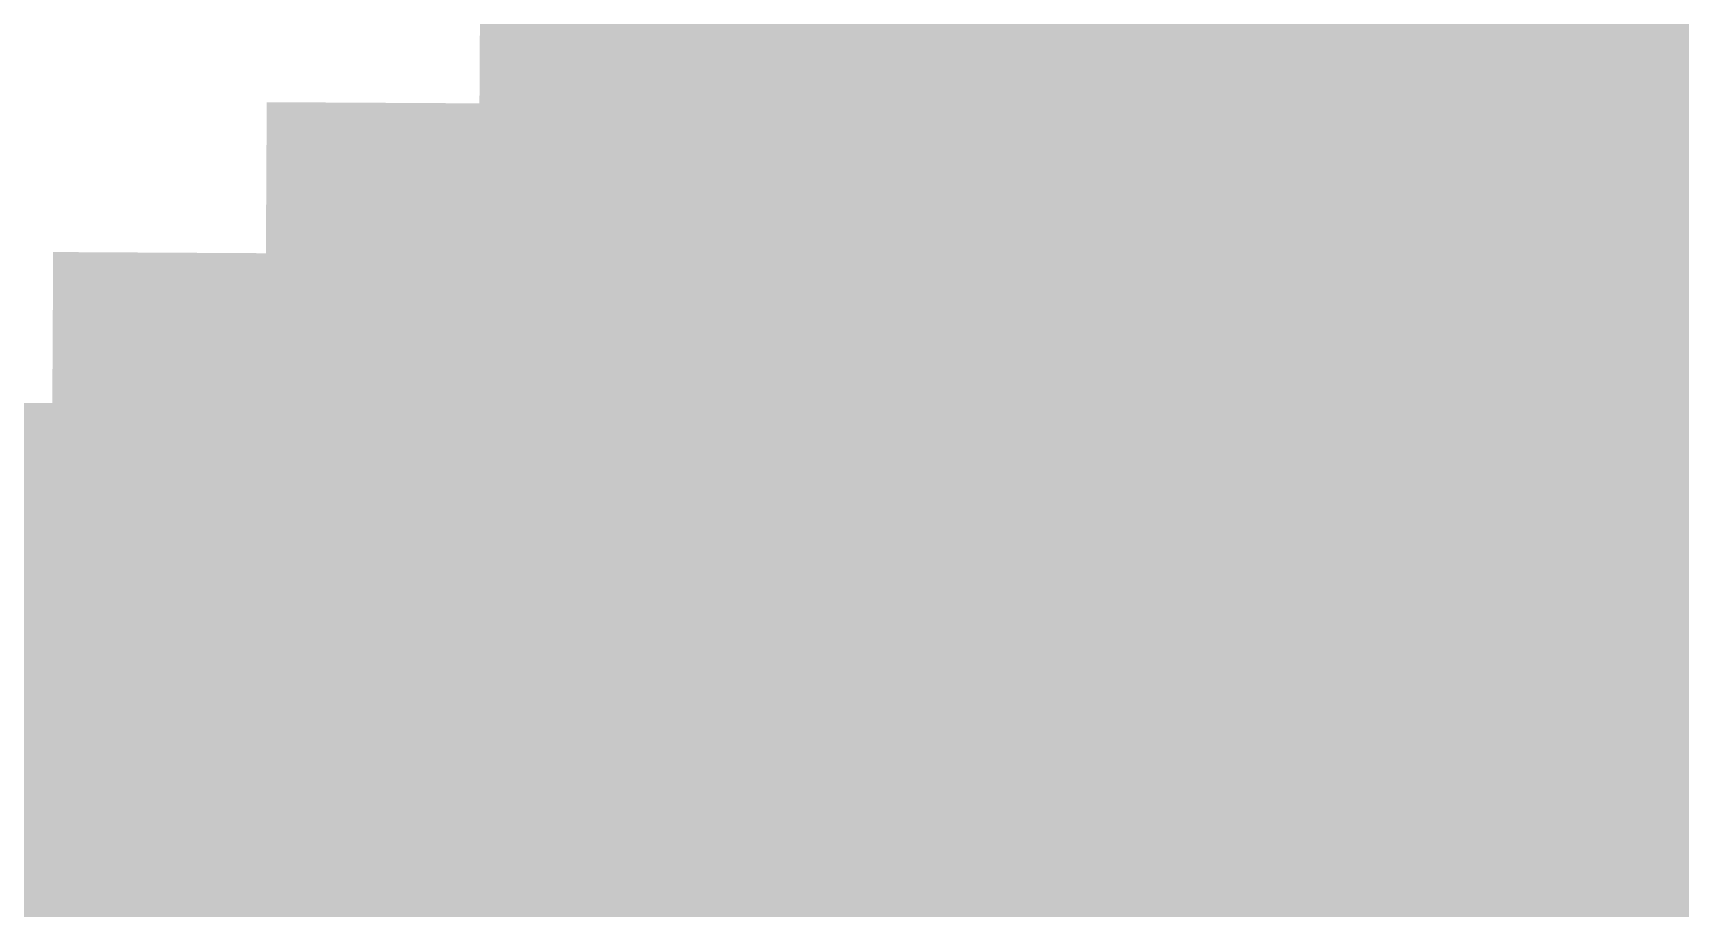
# Model space of a CAD drawing. Header units: inches. Extents: x 267136 to 306747, y 5028981 to 5062930.
# Drawn here: x 269066 to 272851, y 5033045 to 5035057 of the extents above; entities that cross this region are included whole.
import ezdxf

# ---------------------------------------------------------------- set-up
doc = ezdxf.new("R2010")
doc.units = ezdxf.units.IN
doc.header["$MEASUREMENT"] = 0

msp = doc.modelspace()

# ---------------------------------------------------------------- hatches: boundary and pattern name
for points in [[(270580.912, 5034892.55), (270515.732, 5034892.904), (270450.553, 5034893.26), (270385.375, 5034893.616), (270320.195, 5034893.974), (270255.016, 5034894.331), (270189.836, 5034894.689), (270124.658, 5034895.049), (270092.068, 5034895.229), (270092.195, 5034918.381), (270092.707, 5035010.988), (270093.219, 5035103.597), (270093.729, 5035196.204), (270093.984, 5035242.509), (270126.572, 5035242.329), (270256.924, 5035241.611), (270322.1, 5035241.253), (270387.275, 5035240.896), (270452.451, 5035240.54), (270517.627, 5035240.185), (270582.803, 5035239.829), (270582.047, 5035100.917), (270581.541, 5035008.31), (270581.037, 5034915.701), (270580.912, 5034892.55)], [(271069.756, 5034889.908), (271037.166, 5034890.083), (270971.986, 5034890.434), (270906.809, 5034890.784), (270776.449, 5034891.488), (270711.27, 5034891.842), (270646.092, 5034892.195), (270580.912, 5034892.55), (270581.037, 5034915.701), (270581.541, 5035008.31), (270582.047, 5035100.917), (270582.803, 5035239.829), (270647.977, 5035239.475), (270713.152, 5035239.121), (270778.328, 5035238.769), (270843.504, 5035238.416), (270908.68, 5035238.064), (270973.855, 5035237.713), (271039.031, 5035237.362), (271071.619, 5035237.187), (271071.371, 5035190.884), (271070.873, 5035098.276), (271070.377, 5035005.668), (271069.881, 5034913.061), (271069.756, 5034889.908)], [(271558.6, 5034887.305), (271493.42, 5034887.649), (271428.242, 5034887.995), (271363.062, 5034888.342), (271297.883, 5034888.688), (271232.703, 5034889.036), (271167.525, 5034889.385), (271102.346, 5034889.733), (271069.756, 5034889.908), (271069.881, 5034913.061), (271070.377, 5035005.668), (271070.873, 5035098.276), (271071.371, 5035190.884), (271071.619, 5035237.187), (271104.207, 5035237.013), (271234.559, 5035236.315), (271299.734, 5035235.969), (271364.908, 5035235.621), (271430.084, 5035235.275), (271560.436, 5035234.585), (271560.191, 5035188.28), (271559.701, 5035095.673), (271559.213, 5035003.064), (271558.723, 5034910.457), (271558.6, 5034887.305)], [(272047.443, 5034884.739), (272014.854, 5034884.909), (271949.676, 5034885.25), (271819.316, 5034885.932), (271754.137, 5034886.274), (271688.959, 5034886.617), (271623.779, 5034886.961), (271558.6, 5034887.305), (271558.723, 5034910.457), (271559.213, 5035003.064), (271559.701, 5035095.673), (271560.191, 5035188.28), (271560.436, 5035234.585), (271625.611, 5035234.24), (271690.787, 5035233.896), (271821.139, 5035233.212), (271886.314, 5035232.87), (271951.49, 5035232.529), (272016.666, 5035232.189), (272049.252, 5035232.02), (272049.012, 5035185.716), (272048.529, 5035093.107), (272048.047, 5035000.5), (272047.564, 5034907.892), (272047.443, 5034884.739)], [(272536.287, 5034882.212), (272471.109, 5034882.547), (272405.93, 5034882.883), (272340.75, 5034883.219), (272275.57, 5034883.556), (272210.393, 5034883.893), (272145.213, 5034884.231), (272080.033, 5034884.57), (272047.443, 5034884.739), (272047.564, 5034907.892), (272048.047, 5035000.5), (272048.529, 5035093.107), (272049.012, 5035185.716), (272049.252, 5035232.02), (272081.84, 5035231.85), (272147.016, 5035231.511), (272212.191, 5035231.173), (272277.367, 5035230.835), (272342.543, 5035230.498), (272407.719, 5035230.162), (272472.895, 5035229.827), (272538.07, 5035229.492), (272537.832, 5035183.188), (272537.357, 5035090.58), (272536.883, 5034997.973), (272536.406, 5034905.364), (272536.287, 5034882.212)], [(273025.133, 5034879.723), (272992.543, 5034879.888), (272927.363, 5034880.218), (272862.184, 5034880.549), (272797.004, 5034880.88), (272731.826, 5034881.212), (272666.646, 5034881.545), (272601.467, 5034881.878), (272536.287, 5034882.212), (272536.406, 5034905.364), (272536.883, 5034997.973), (272537.357, 5035090.58), (272537.832, 5035183.188), (272538.07, 5035229.492), (272668.422, 5035228.824), (272733.598, 5035228.492), (272798.771, 5035228.16), (272863.947, 5035227.828), (273026.887, 5035227.003), (273026.652, 5035180.699), (273026.186, 5035088.091), (273025.248, 5034902.875), (273025.133, 5034879.723)], [(270090.15, 5034547.949), (270057.561, 5034548.129), (269992.377, 5034548.489), (269927.193, 5034548.851), (269862.012, 5034549.213), (269796.828, 5034549.575), (269731.646, 5034549.938), (269666.463, 5034550.302), (269601.279, 5034550.667), (269601.799, 5034643.274), (269602.316, 5034735.882), (269602.836, 5034828.49), (269603.225, 5034897.946), (269668.402, 5034897.581), (269733.582, 5034897.218), (269798.762, 5034896.854), (269863.941, 5034896.492), (269929.119, 5034896.13), (269994.299, 5034895.77), (270059.479, 5034895.409), (270092.068, 5034895.229), (270091.686, 5034825.772), (270091.174, 5034733.165), (270090.15, 5034547.949)], [(270579.021, 5034545.27), (270513.84, 5034545.625), (270448.656, 5034545.98), (270383.475, 5034546.337), (270318.291, 5034546.694), (270253.107, 5034547.052), (270187.926, 5034547.41), (270122.742, 5034547.77), (270090.15, 5034547.949), (270091.174, 5034733.165), (270091.686, 5034825.772), (270092.068, 5034895.229), (270124.658, 5034895.049), (270189.836, 5034894.689), (270255.016, 5034894.331), (270320.195, 5034893.974), (270385.375, 5034893.616), (270450.553, 5034893.26), (270515.732, 5034892.904), (270580.912, 5034892.55), (270580.533, 5034823.094), (270580.029, 5034730.485), (270579.525, 5034637.878), (270579.021, 5034545.27)], [(271067.893, 5034542.629), (271035.301, 5034542.804), (270970.119, 5034543.154), (270904.936, 5034543.505), (270839.754, 5034543.856), (270774.57, 5034544.209), (270709.389, 5034544.562), (270579.021, 5034545.27), (270579.525, 5034637.878), (270580.029, 5034730.485), (270580.533, 5034823.094), (270580.912, 5034892.55), (270646.092, 5034892.195), (270711.27, 5034891.842), (270776.449, 5034891.488), (270906.809, 5034890.784), (270971.986, 5034890.434), (271037.166, 5034890.083), (271069.756, 5034889.908), (271069.383, 5034820.452), (271068.887, 5034727.845), (271068.391, 5034635.236), (271067.893, 5034542.629)], [(271556.764, 5034540.025), (271491.582, 5034540.37), (271426.398, 5034540.716), (271361.215, 5034541.062), (271296.033, 5034541.409), (271230.85, 5034541.757), (271165.668, 5034542.104), (271100.484, 5034542.454), (271067.893, 5034542.629), (271068.391, 5034635.236), (271068.887, 5034727.845), (271069.383, 5034820.452), (271069.756, 5034889.908), (271102.346, 5034889.733), (271167.525, 5034889.385), (271232.703, 5034889.036), (271297.883, 5034888.688), (271363.062, 5034888.342), (271428.242, 5034887.995), (271493.42, 5034887.649), (271558.6, 5034887.305), (271558.232, 5034817.849), (271557.744, 5034725.241), (271556.764, 5034540.025)], [(272045.635, 5034537.46), (272013.043, 5034537.63), (271947.861, 5034537.97), (271882.678, 5034538.311), (271817.496, 5034538.652), (271752.312, 5034538.995), (271687.129, 5034539.338), (271621.947, 5034539.682), (271556.764, 5034540.025), (271557.744, 5034725.241), (271558.232, 5034817.849), (271558.6, 5034887.305), (271623.779, 5034886.961), (271688.959, 5034886.617), (271754.137, 5034886.274), (271819.316, 5034885.932), (271949.676, 5034885.25), (272014.854, 5034884.909), (272047.443, 5034884.739), (272047.082, 5034815.284), (272046.6, 5034722.676), (272046.117, 5034630.068), (272045.635, 5034537.46)], [(272534.506, 5034534.933), (272469.324, 5034535.268), (272404.141, 5034535.604), (272338.957, 5034535.939), (272273.775, 5034536.276), (272208.592, 5034536.613), (272143.41, 5034536.951), (272078.227, 5034537.29), (272045.635, 5034537.46), (272046.117, 5034630.068), (272046.6, 5034722.676), (272047.082, 5034815.284), (272047.443, 5034884.739), (272080.033, 5034884.57), (272145.213, 5034884.231), (272210.393, 5034883.893), (272275.57, 5034883.556), (272340.75, 5034883.219), (272405.93, 5034882.883), (272471.109, 5034882.547), (272536.287, 5034882.212), (272535.932, 5034812.757), (272535.457, 5034720.148), (272534.98, 5034627.541), (272534.506, 5034534.933)], [(273023.377, 5034532.443), (272990.785, 5034532.608), (272925.604, 5034532.938), (272860.42, 5034533.27), (272795.236, 5034533.601), (272730.055, 5034533.933), (272664.871, 5034534.266), (272599.689, 5034534.599), (272534.506, 5034534.933), (272534.98, 5034627.541), (272535.457, 5034720.148), (272535.932, 5034812.757), (272536.287, 5034882.212), (272601.467, 5034881.878), (272666.646, 5034881.545), (272731.826, 5034881.212), (272797.004, 5034880.88), (272862.184, 5034880.549), (272927.363, 5034880.218), (272992.543, 5034879.888), (273025.133, 5034879.723), (273024.781, 5034810.268), (273024.312, 5034717.659), (273023.846, 5034625.052), (273023.377, 5034532.443)], [(269599.336, 5034203.388), (269534.15, 5034203.752), (269468.963, 5034204.118), (269403.777, 5034204.484), (269338.592, 5034204.852), (269273.404, 5034205.22), (269208.219, 5034205.589), (269143.031, 5034205.958), (269110.439, 5034206.143), (269110.832, 5034275.599), (269111.357, 5034368.206), (269111.883, 5034460.814), (269112.41, 5034553.422), (269145, 5034553.237), (269210.184, 5034552.868), (269275.367, 5034552.499), (269340.549, 5034552.131), (269405.732, 5034551.764), (269470.914, 5034551.397), (269536.098, 5034551.031), (269601.279, 5034550.667), (269600.762, 5034458.059), (269600.244, 5034365.451), (269599.725, 5034272.843), (269599.336, 5034203.388)], [(270088.234, 5034200.67), (270055.641, 5034200.85), (269990.455, 5034201.21), (269925.268, 5034201.571), (269860.082, 5034201.934), (269794.896, 5034202.296), (269729.709, 5034202.659), (269664.523, 5034203.022), (269599.336, 5034203.388), (269599.725, 5034272.843), (269600.244, 5034365.451), (269600.762, 5034458.059), (269601.279, 5034550.667), (269666.463, 5034550.302), (269731.646, 5034549.938), (269796.828, 5034549.575), (269862.012, 5034549.213), (269927.193, 5034548.851), (269992.377, 5034548.489), (270057.561, 5034548.129), (270090.15, 5034547.949), (270089.641, 5034455.342), (270089.129, 5034362.733), (270088.617, 5034270.126), (270088.234, 5034200.67)], [(270577.133, 5034197.99), (270511.945, 5034198.346), (270446.76, 5034198.701), (270381.572, 5034199.058), (270316.387, 5034199.415), (270251.201, 5034199.772), (270186.014, 5034200.131), (270120.828, 5034200.49), (270088.234, 5034200.67), (270088.617, 5034270.126), (270089.129, 5034362.733), (270089.641, 5034455.342), (270090.15, 5034547.949), (270122.742, 5034547.77), (270187.926, 5034547.41), (270253.107, 5034547.052), (270318.291, 5034546.694), (270383.475, 5034546.337), (270448.656, 5034545.98), (270513.84, 5034545.625), (270579.021, 5034545.27), (270578.518, 5034452.662), (270578.014, 5034360.055), (270577.51, 5034267.446), (270577.133, 5034197.99)], [(271066.031, 5034195.35), (271033.437, 5034195.524), (270968.25, 5034195.875), (270903.064, 5034196.226), (270837.879, 5034196.577), (270772.691, 5034196.93), (270707.506, 5034197.282), (270642.318, 5034197.637), (270577.133, 5034197.99), (270577.51, 5034267.446), (270578.014, 5034360.055), (270578.518, 5034452.662), (270579.021, 5034545.27), (270709.389, 5034544.562), (270774.57, 5034544.209), (270839.754, 5034543.856), (270904.936, 5034543.505), (270970.119, 5034543.154), (271035.301, 5034542.804), (271067.893, 5034542.629), (271067.396, 5034450.021), (271066.9, 5034357.413), (271066.402, 5034264.806), (271066.031, 5034195.35)], [(271554.928, 5034192.746), (271489.742, 5034193.091), (271424.555, 5034193.437), (271359.369, 5034193.783), (271294.184, 5034194.13), (271228.996, 5034194.478), (271163.811, 5034194.825), (271098.623, 5034195.175), (271066.031, 5034195.35), (271066.402, 5034264.806), (271066.9, 5034357.413), (271067.396, 5034450.021), (271067.893, 5034542.629), (271100.484, 5034542.454), (271165.668, 5034542.104), (271230.85, 5034541.757), (271296.033, 5034541.409), (271361.215, 5034541.062), (271426.398, 5034540.716), (271491.582, 5034540.37), (271556.764, 5034540.025), (271556.275, 5034447.418), (271555.295, 5034262.202), (271554.928, 5034192.746)], [(272043.826, 5034190.181), (272011.232, 5034190.351), (271946.047, 5034190.69), (271880.861, 5034191.031), (271815.674, 5034191.373), (271750.488, 5034191.716), (271685.301, 5034192.059), (271620.115, 5034192.401), (271554.928, 5034192.746), (271555.295, 5034262.202), (271556.275, 5034447.418), (271556.764, 5034540.025), (271621.947, 5034539.682), (271687.129, 5034539.338), (271752.312, 5034538.995), (271817.496, 5034538.652), (271882.678, 5034538.311), (271947.861, 5034537.97), (272013.043, 5034537.63), (272045.635, 5034537.46), (272045.152, 5034444.853), (272044.67, 5034352.244), (272044.187, 5034259.637), (272043.826, 5034190.181)], [(272532.725, 5034187.653), (272467.537, 5034187.988), (272402.352, 5034188.324), (272337.166, 5034188.66), (272271.979, 5034188.997), (272206.793, 5034189.334), (272141.605, 5034189.672), (272076.42, 5034190.011), (272043.826, 5034190.181), (272044.187, 5034259.637), (272044.67, 5034352.244), (272045.152, 5034444.853), (272045.635, 5034537.46), (272078.227, 5034537.29), (272143.41, 5034536.951), (272208.592, 5034536.613), (272273.775, 5034536.276), (272338.957, 5034535.939), (272404.141, 5034535.604), (272469.324, 5034535.268), (272534.506, 5034534.933), (272534.031, 5034442.325), (272533.557, 5034349.717), (272533.08, 5034257.109), (272532.725, 5034187.653)], [(273021.623, 5034185.164), (272989.029, 5034185.329), (272923.842, 5034185.659), (272858.656, 5034185.99), (272793.471, 5034186.321), (272728.283, 5034186.653), (272663.098, 5034186.986), (272597.91, 5034187.319), (272532.725, 5034187.653), (272533.08, 5034257.109), (272533.557, 5034349.717), (272534.031, 5034442.325), (272534.506, 5034534.933), (272599.689, 5034534.599), (272664.871, 5034534.266), (272730.055, 5034533.933), (272795.236, 5034533.601), (272860.42, 5034533.27), (272925.604, 5034532.938), (272990.785, 5034532.608), (273023.377, 5034532.443), (273022.908, 5034439.836), (273022.441, 5034347.228), (273021.973, 5034254.62), (273021.623, 5034185.164)], [(269108.469, 5033858.863), (269075.873, 5033859.049), (269010.684, 5033859.419), (268945.492, 5033859.79), (268880.303, 5033860.162), (268815.113, 5033860.535), (268749.924, 5033860.908), (268684.732, 5033861.282), (268619.543, 5033861.656), (268619.809, 5033907.961), (268620.342, 5034000.568), (268621.408, 5034185.784), (268621.541, 5034208.936), (268686.727, 5034208.562), (268751.914, 5034208.187), (268817.1, 5034207.813), (268882.285, 5034207.441), (268947.473, 5034207.069), (269012.658, 5034206.698), (269077.846, 5034206.327), (269110.439, 5034206.143), (269110.307, 5034182.99), (269109.781, 5034090.383), (269109.256, 5033997.775), (269108.73, 5033905.167), (269108.469, 5033858.863)], [(269597.393, 5033856.108), (269532.203, 5033856.474), (269467.014, 5033856.839), (269401.822, 5033857.206), (269336.633, 5033857.573), (269271.443, 5033857.94), (269206.252, 5033858.31), (269141.062, 5033858.679), (269108.469, 5033858.863), (269108.73, 5033905.167), (269109.256, 5033997.775), (269109.781, 5034090.383), (269110.307, 5034182.99), (269110.439, 5034206.143), (269143.031, 5034205.958), (269208.219, 5034205.589), (269273.404, 5034205.22), (269338.592, 5034204.852), (269403.777, 5034204.484), (269468.963, 5034204.118), (269534.15, 5034203.752), (269599.336, 5034203.388), (269599.207, 5034180.235), (269598.689, 5034087.628), (269598.17, 5033995.02), (269597.652, 5033902.412), (269597.393, 5033856.108)], [(270086.318, 5033853.391), (270053.723, 5033853.57), (269988.533, 5033853.932), (269923.344, 5033854.292), (269858.152, 5033854.654), (269792.963, 5033855.017), (269727.773, 5033855.38), (269662.582, 5033855.743), (269597.393, 5033856.108), (269597.652, 5033902.412), (269598.17, 5033995.02), (269598.689, 5034087.628), (269599.207, 5034180.235), (269599.336, 5034203.388), (269664.523, 5034203.022), (269729.709, 5034202.659), (269794.896, 5034202.296), (269860.082, 5034201.934), (269925.268, 5034201.571), (269990.455, 5034201.21), (270055.641, 5034200.85), (270088.234, 5034200.67), (270088.107, 5034177.518), (270087.596, 5034084.91), (270087.084, 5033992.303), (270086.574, 5033899.694), (270086.318, 5033853.391)], [(270575.242, 5033850.712), (270510.053, 5033851.066), (270444.863, 5033851.422), (270379.672, 5033851.778), (270314.482, 5033852.136), (270249.293, 5033852.493), (270184.104, 5033852.852), (270118.912, 5033853.211), (270086.318, 5033853.391), (270086.574, 5033899.694), (270087.084, 5033992.303), (270087.596, 5034084.91), (270088.107, 5034177.518), (270088.234, 5034200.67), (270120.828, 5034200.49), (270186.014, 5034200.131), (270251.201, 5034199.772), (270316.387, 5034199.415), (270381.572, 5034199.058), (270446.76, 5034198.701), (270511.945, 5034198.346), (270577.133, 5034197.99), (270577.006, 5034174.839), (270576.502, 5034082.23), (270575.494, 5033897.016), (270575.242, 5033850.712)], [(271064.168, 5033848.07), (271031.572, 5033848.245), (270966.383, 5033848.596), (270901.193, 5033848.946), (270836.002, 5033849.298), (270770.812, 5033849.65), (270705.623, 5033850.004), (270640.434, 5033850.357), (270575.242, 5033850.712), (270575.494, 5033897.016), (270576.502, 5034082.23), (270577.006, 5034174.839), (270577.133, 5034197.99), (270642.318, 5034197.637), (270707.506, 5034197.282), (270772.691, 5034196.93), (270837.879, 5034196.577), (270903.064, 5034196.226), (270968.25, 5034195.875), (271033.437, 5034195.524), (271066.031, 5034195.35), (271065.906, 5034172.197), (271065.41, 5034079.59), (271064.912, 5033986.981), (271064.416, 5033894.374), (271064.168, 5033848.07)], [(271553.092, 5033845.467), (271487.902, 5033845.812), (271422.713, 5033846.157), (271357.523, 5033846.504), (271292.332, 5033846.851), (271227.143, 5033847.198), (271161.953, 5033847.547), (271096.764, 5033847.896), (271064.168, 5033848.07), (271064.416, 5033894.374), (271064.912, 5033986.981), (271065.41, 5034079.59), (271065.906, 5034172.197), (271066.031, 5034195.35), (271098.623, 5034195.175), (271163.811, 5034194.825), (271228.996, 5034194.478), (271294.184, 5034194.13), (271359.369, 5034193.783), (271424.555, 5034193.437), (271489.742, 5034193.091), (271554.928, 5034192.746), (271554.807, 5034169.594), (271554.316, 5034076.986), (271553.826, 5033984.379), (271553.338, 5033891.771), (271553.092, 5033845.467)], [(272042.018, 5033842.901), (272009.422, 5033843.071), (271944.232, 5033843.412), (271813.854, 5033844.094), (271748.662, 5033844.437), (271683.473, 5033844.779), (271618.283, 5033845.123), (271553.092, 5033845.467), (271553.338, 5033891.771), (271553.826, 5033984.379), (271554.316, 5034076.986), (271554.807, 5034169.594), (271554.928, 5034192.746), (271620.115, 5034192.401), (271685.301, 5034192.059), (271750.488, 5034191.716), (271815.674, 5034191.373), (271880.861, 5034191.031), (271946.047, 5034190.69), (272011.232, 5034190.351), (272043.826, 5034190.181), (272043.705, 5034167.029), (272043.223, 5034074.421), (272042.74, 5033981.813), (272042.26, 5033889.205), (272042.018, 5033842.901)], [(272530.943, 5033840.374), (272465.752, 5033840.709), (272400.562, 5033841.045), (272335.373, 5033841.381), (272270.184, 5033841.718), (272204.992, 5033842.055), (272139.803, 5033842.394), (272074.613, 5033842.732), (272042.018, 5033842.901), (272042.26, 5033889.205), (272042.74, 5033981.813), (272043.223, 5034074.421), (272043.705, 5034167.029), (272043.826, 5034190.181), (272076.42, 5034190.011), (272141.605, 5034189.672), (272206.793, 5034189.334), (272271.979, 5034188.997), (272337.166, 5034188.66), (272402.352, 5034188.324), (272467.537, 5034187.988), (272532.725, 5034187.653), (272532.605, 5034164.502), (272532.131, 5034071.894), (272531.656, 5033979.286), (272531.18, 5033886.679), (272530.943, 5033840.374)], [(273019.867, 5033837.885), (272987.273, 5033838.05), (272922.082, 5033838.38), (272856.893, 5033838.711), (272791.703, 5033839.042), (272726.514, 5033839.374), (272661.322, 5033839.707), (272596.133, 5033840.04), (272530.943, 5033840.374), (272531.18, 5033886.679), (272531.656, 5033979.286), (272532.131, 5034071.894), (272532.605, 5034164.502), (272532.725, 5034187.653), (272597.91, 5034187.319), (272663.098, 5034186.986), (272728.283, 5034186.653), (272793.471, 5034186.321), (272858.656, 5034185.99), (272923.842, 5034185.659), (272989.029, 5034185.329), (273021.623, 5034185.164), (273021.506, 5034162.013), (273021.037, 5034069.404), (273020.57, 5033976.797), (273020.102, 5033884.189), (273019.867, 5033837.885)], [(269106.498, 5033511.584), (269073.9, 5033511.77), (269008.707, 5033512.14), (268943.514, 5033512.512), (268878.32, 5033512.883), (268747.934, 5033513.629), (268682.738, 5033514.003), (268617.545, 5033514.378), (268617.678, 5033537.529), (268618.211, 5033630.138), (268618.744, 5033722.745), (268619.277, 5033815.353), (268619.543, 5033861.656), (268684.732, 5033861.282), (268749.924, 5033860.908), (268815.113, 5033860.535), (268880.303, 5033860.162), (268945.492, 5033859.79), (269010.684, 5033859.419), (269075.873, 5033859.049), (269108.469, 5033858.863), (269108.205, 5033812.56), (269107.68, 5033719.952), (269107.154, 5033627.344), (269106.629, 5033534.736), (269106.498, 5033511.584)], [(269595.449, 5033508.829), (269530.256, 5033509.194), (269465.062, 5033509.561), (269399.869, 5033509.927), (269334.676, 5033510.294), (269269.48, 5033510.662), (269204.287, 5033511.03), (269139.094, 5033511.399), (269106.498, 5033511.584), (269106.629, 5033534.736), (269107.154, 5033627.344), (269107.68, 5033719.952), (269108.205, 5033812.56), (269108.469, 5033858.863), (269141.062, 5033858.679), (269206.252, 5033858.31), (269271.443, 5033857.94), (269336.633, 5033857.573), (269401.822, 5033857.206), (269467.014, 5033856.839), (269532.203, 5033856.474), (269597.393, 5033856.108), (269597.133, 5033809.805), (269596.615, 5033717.196), (269596.098, 5033624.589), (269595.578, 5033531.981), (269595.449, 5033508.829)], [(270084.4, 5033506.112), (270051.805, 5033506.292), (269986.611, 5033506.652), (269921.418, 5033507.014), (269856.225, 5033507.375), (269791.029, 5033507.737), (269660.643, 5033508.465), (269595.449, 5033508.829), (269595.578, 5033531.981), (269596.098, 5033624.589), (269596.615, 5033717.196), (269597.133, 5033809.805), (269597.393, 5033856.108), (269662.582, 5033855.743), (269727.773, 5033855.38), (269792.963, 5033855.017), (269858.152, 5033854.654), (269923.344, 5033854.292), (269988.533, 5033853.932), (270053.723, 5033853.57), (270086.318, 5033853.391), (270086.062, 5033807.087), (270085.551, 5033714.479), (270085.041, 5033621.871), (270084.529, 5033529.264), (270084.4, 5033506.112)], [(270573.354, 5033503.433), (270508.16, 5033503.788), (270442.967, 5033504.144), (270377.773, 5033504.5), (270312.578, 5033504.856), (270247.385, 5033505.215), (270182.191, 5033505.573), (270116.998, 5033505.932), (270084.4, 5033506.112), (270084.529, 5033529.264), (270085.041, 5033621.871), (270085.551, 5033714.479), (270086.062, 5033807.087), (270086.318, 5033853.391), (270118.912, 5033853.211), (270184.104, 5033852.852), (270249.293, 5033852.493), (270314.482, 5033852.136), (270379.672, 5033851.778), (270444.863, 5033851.422), (270510.053, 5033851.066), (270575.242, 5033850.712), (270574.99, 5033804.407), (270574.486, 5033711.8), (270573.982, 5033619.192), (270573.479, 5033526.585), (270573.354, 5033503.433)], [(271062.305, 5033500.791), (271029.709, 5033500.966), (270964.516, 5033501.316), (270899.32, 5033501.668), (270834.127, 5033502.02), (270768.934, 5033502.371), (270703.74, 5033502.725), (270638.547, 5033503.078), (270573.354, 5033503.433), (270573.479, 5033526.585), (270573.982, 5033619.192), (270574.486, 5033711.8), (270574.99, 5033804.407), (270575.242, 5033850.712), (270640.434, 5033850.357), (270705.623, 5033850.004), (270770.812, 5033849.65), (270836.002, 5033849.298), (270901.193, 5033848.946), (270966.383, 5033848.596), (271031.572, 5033848.245), (271064.168, 5033848.07), (271063.92, 5033801.767), (271063.422, 5033709.158), (271062.926, 5033616.551), (271062.43, 5033523.943), (271062.305, 5033500.791)], [(271551.258, 5033498.188), (271486.064, 5033498.533), (271420.869, 5033498.879), (271355.676, 5033499.225), (271290.482, 5033499.571), (271225.289, 5033499.919), (271160.096, 5033500.268), (271094.902, 5033500.616), (271062.305, 5033500.791), (271062.43, 5033523.943), (271062.926, 5033616.551), (271063.422, 5033709.158), (271063.92, 5033801.767), (271064.168, 5033848.07), (271096.764, 5033847.896), (271161.953, 5033847.547), (271227.143, 5033847.198), (271292.332, 5033846.851), (271357.523, 5033846.504), (271422.713, 5033846.157), (271487.902, 5033845.812), (271553.092, 5033845.467), (271552.848, 5033799.163), (271552.359, 5033706.556), (271551.869, 5033613.947), (271551.379, 5033521.34), (271551.258, 5033498.188)], [(272040.209, 5033495.623), (272007.613, 5033495.793), (271942.418, 5033496.133), (271877.225, 5033496.474), (271812.031, 5033496.815), (271746.838, 5033497.157), (271681.645, 5033497.5), (271616.451, 5033497.844), (271551.258, 5033498.188), (271551.379, 5033521.34), (271551.869, 5033613.947), (271552.359, 5033706.556), (271552.848, 5033799.163), (271553.092, 5033845.467), (271618.283, 5033845.123), (271683.473, 5033844.779), (271748.662, 5033844.437), (271813.854, 5033844.094), (271944.232, 5033843.412), (272009.422, 5033843.071), (272042.018, 5033842.901), (272041.777, 5033796.598), (272041.295, 5033703.99), (272040.812, 5033611.383), (272040.33, 5033518.774), (272040.209, 5033495.623)], [(272529.162, 5033493.096), (272463.967, 5033493.431), (272398.773, 5033493.766), (272268.387, 5033494.438), (272203.193, 5033494.776), (272138, 5033495.114), (272072.807, 5033495.453), (272040.209, 5033495.623), (272040.33, 5033518.774), (272040.812, 5033611.383), (272041.295, 5033703.99), (272041.777, 5033796.598), (272042.018, 5033842.901), (272074.613, 5033842.732), (272139.803, 5033842.394), (272204.992, 5033842.055), (272270.184, 5033841.718), (272335.373, 5033841.381), (272400.562, 5033841.045), (272465.752, 5033840.709), (272530.943, 5033840.374), (272530.705, 5033794.07), (272530.23, 5033701.463), (272529.756, 5033608.855), (272529.279, 5033516.247), (272529.162, 5033493.096)], [(273018.113, 5033490.606), (272985.516, 5033490.771), (272920.322, 5033491.101), (272789.936, 5033491.763), (272724.742, 5033492.095), (272659.549, 5033492.428), (272594.355, 5033492.762), (272529.162, 5033493.096), (272529.279, 5033516.247), (272529.756, 5033608.855), (272530.23, 5033701.463), (272530.705, 5033794.07), (272530.943, 5033840.374), (272596.133, 5033840.04), (272661.322, 5033839.707), (272726.514, 5033839.374), (272791.703, 5033839.042), (272856.893, 5033838.711), (272922.082, 5033838.38), (272987.273, 5033838.05), (273019.867, 5033837.885), (273019.633, 5033791.581), (273019.166, 5033698.974), (273018.697, 5033606.366), (273018.23, 5033513.758), (273018.113, 5033490.606)], [(269104.527, 5033164.306), (269071.928, 5033164.491), (269006.73, 5033164.861), (268941.533, 5033165.232), (268876.336, 5033165.604), (268811.139, 5033165.978), (268745.943, 5033166.351), (268615.549, 5033167.099), (268616.08, 5033259.707), (268616.613, 5033352.314), (268617.146, 5033444.922), (268617.545, 5033514.378), (268682.738, 5033514.003), (268747.934, 5033513.629), (268878.32, 5033512.883), (268943.514, 5033512.512), (269008.707, 5033512.14), (269073.9, 5033511.77), (269106.498, 5033511.584), (269106.104, 5033442.129), (269105.578, 5033349.521), (269105.053, 5033256.913), (269104.527, 5033164.306)], [(269593.506, 5033161.551), (269528.309, 5033161.916), (269463.111, 5033162.281), (269397.914, 5033162.648), (269332.717, 5033163.016), (269267.52, 5033163.383), (269202.322, 5033163.752), (269137.125, 5033164.121), (269104.527, 5033164.306), (269105.053, 5033256.913), (269105.578, 5033349.521), (269106.104, 5033442.129), (269106.498, 5033511.584), (269139.094, 5033511.399), (269204.287, 5033511.03), (269269.48, 5033510.662), (269334.676, 5033510.294), (269399.869, 5033509.927), (269465.062, 5033509.561), (269530.256, 5033509.194), (269595.449, 5033508.829), (269595.061, 5033439.373), (269594.543, 5033346.766), (269594.023, 5033254.158), (269593.506, 5033161.551)], [(270082.484, 5033158.833), (270049.887, 5033159.013), (269984.689, 5033159.374), (269919.492, 5033159.734), (269854.295, 5033160.097), (269789.098, 5033160.459), (269723.9, 5033160.822), (269658.703, 5033161.186), (269593.506, 5033161.551), (269594.023, 5033254.158), (269594.543, 5033346.766), (269595.061, 5033439.373), (269595.449, 5033508.829), (269660.643, 5033508.465), (269791.029, 5033507.737), (269856.225, 5033507.375), (269921.418, 5033507.014), (269986.611, 5033506.652), (270051.805, 5033506.292), (270084.4, 5033506.112), (270084.018, 5033436.656), (270083.508, 5033344.049), (270082.996, 5033251.44), (270082.484, 5033158.833)], [(270571.463, 5033156.154), (270506.268, 5033156.509), (270441.07, 5033156.864), (270310.676, 5033157.578), (270245.479, 5033157.936), (270180.281, 5033158.294), (270115.084, 5033158.653), (270082.484, 5033158.833), (270082.996, 5033251.44), (270083.508, 5033344.049), (270084.018, 5033436.656), (270084.4, 5033506.112), (270116.998, 5033505.932), (270182.191, 5033505.573), (270247.385, 5033505.215), (270312.578, 5033504.856), (270377.773, 5033504.5), (270442.967, 5033504.144), (270508.16, 5033503.788), (270573.354, 5033503.433), (270572.975, 5033433.977), (270572.471, 5033341.369), (270571.967, 5033248.762), (270571.463, 5033156.154)], [(271060.443, 5033153.513), (271027.844, 5033153.687), (270962.646, 5033154.038), (270832.252, 5033154.74), (270767.055, 5033155.093), (270701.857, 5033155.445), (270636.66, 5033155.8), (270571.463, 5033156.154), (270571.967, 5033248.762), (270572.471, 5033341.369), (270572.975, 5033433.977), (270573.354, 5033503.433), (270638.547, 5033503.078), (270703.74, 5033502.725), (270768.934, 5033502.371), (270834.127, 5033502.02), (270899.32, 5033501.668), (270964.516, 5033501.316), (271029.709, 5033500.966), (271062.305, 5033500.791), (271061.934, 5033431.336), (271061.436, 5033338.728), (271060.939, 5033246.12), (271060.443, 5033153.513)], [(271549.422, 5033150.909), (271484.225, 5033151.254), (271419.027, 5033151.6), (271353.83, 5033151.946), (271288.633, 5033152.293), (271223.436, 5033152.641), (271158.238, 5033152.989), (271093.041, 5033153.338), (271060.443, 5033153.513), (271060.939, 5033246.12), (271061.436, 5033338.728), (271061.934, 5033431.336), (271062.305, 5033500.791), (271094.902, 5033500.616), (271160.096, 5033500.268), (271225.289, 5033499.919), (271290.482, 5033499.571), (271355.676, 5033499.225), (271420.869, 5033498.879), (271486.064, 5033498.533), (271551.258, 5033498.188), (271550.891, 5033428.732), (271550.4, 5033336.125), (271549.912, 5033243.517), (271549.422, 5033150.909)], [(272038.4, 5033148.344), (272005.803, 5033148.514), (271940.605, 5033148.854), (271875.408, 5033149.194), (271810.211, 5033149.536), (271745.014, 5033149.879), (271679.816, 5033150.222), (271614.619, 5033150.565), (271549.422, 5033150.909), (271549.912, 5033243.517), (271550.4, 5033336.125), (271550.891, 5033428.732), (271551.258, 5033498.188), (271616.451, 5033497.844), (271681.645, 5033497.5), (271746.838, 5033497.157), (271812.031, 5033496.815), (271877.225, 5033496.474), (271942.418, 5033496.133), (272007.613, 5033495.793), (272040.209, 5033495.623), (272039.848, 5033426.167), (272039.365, 5033333.56), (272038.883, 5033240.951), (272038.4, 5033148.344)], [(272527.379, 5033145.816), (272462.182, 5033146.151), (272396.984, 5033146.487), (272331.789, 5033146.823), (272201.395, 5033147.497), (272136.197, 5033147.836), (272071, 5033148.174), (272038.4, 5033148.344), (272038.883, 5033240.951), (272039.365, 5033333.56), (272039.848, 5033426.167), (272040.209, 5033495.623), (272072.807, 5033495.453), (272138, 5033495.114), (272203.193, 5033494.776), (272268.387, 5033494.438), (272398.773, 5033493.766), (272463.967, 5033493.431), (272529.162, 5033493.096), (272528.805, 5033423.64), (272528.33, 5033331.032), (272527.855, 5033238.425), (272527.379, 5033145.816)], [(273016.359, 5033143.327), (272983.76, 5033143.492), (272918.562, 5033143.822), (272788.168, 5033144.484), (272722.971, 5033144.816), (272657.773, 5033145.149), (272592.576, 5033145.482), (272527.379, 5033145.816), (272527.855, 5033238.425), (272528.33, 5033331.032), (272528.805, 5033423.64), (272529.162, 5033493.096), (272594.355, 5033492.762), (272659.549, 5033492.428), (272724.742, 5033492.095), (272789.936, 5033491.763), (272920.322, 5033491.101), (272985.516, 5033490.771), (273018.113, 5033490.606), (273017.762, 5033421.15), (273017.295, 5033328.543), (273016.826, 5033235.935), (273016.359, 5033143.327)], [(269102.557, 5032817.027), (269069.957, 5032817.212), (268939.555, 5032817.954), (268874.354, 5032818.326), (268809.152, 5032818.698), (268743.953, 5032819.072), (268613.551, 5032819.82), (268613.951, 5032889.276), (268614.482, 5032981.884), (268615.016, 5033074.491), (268615.549, 5033167.099), (268745.943, 5033166.351), (268811.139, 5033165.978), (268876.336, 5033165.604), (268941.533, 5033165.232), (269006.73, 5033164.861), (269071.928, 5033164.491), (269104.527, 5033164.306), (269104.002, 5033071.698), (269103.477, 5032979.091), (269102.951, 5032886.482), (269102.557, 5032817.027)], [(269591.562, 5032814.271), (269526.361, 5032814.637), (269461.16, 5032815.003), (269395.961, 5032815.369), (269330.76, 5032815.736), (269265.559, 5032816.104), (269200.357, 5032816.473), (269135.156, 5032816.843), (269102.557, 5032817.027), (269102.951, 5032886.482), (269103.477, 5032979.091), (269104.002, 5033071.698), (269104.527, 5033164.306), (269137.125, 5033164.121), (269202.322, 5033163.752), (269267.52, 5033163.383), (269332.717, 5033163.016), (269397.914, 5033162.648), (269463.111, 5033162.281), (269528.309, 5033161.916), (269593.506, 5033161.551), (269592.988, 5033068.942), (269592.469, 5032976.335), (269591.951, 5032883.728), (269591.562, 5032814.271)], [(270080.568, 5032811.555), (270047.969, 5032811.734), (269982.768, 5032812.095), (269917.566, 5032812.456), (269852.365, 5032812.818), (269787.164, 5032813.181), (269721.965, 5032813.544), (269656.764, 5032813.907), (269591.562, 5032814.271), (269591.951, 5032883.728), (269592.469, 5032976.335), (269592.988, 5033068.942), (269593.506, 5033161.551), (269658.703, 5033161.186), (269723.9, 5033160.822), (269789.098, 5033160.459), (269854.295, 5033160.097), (269919.492, 5033159.734), (269984.689, 5033159.374), (270049.887, 5033159.013), (270082.484, 5033158.833), (270081.975, 5033066.226), (270081.463, 5032973.618), (270080.951, 5032881.011), (270080.568, 5032811.555)], [(270569.574, 5032808.875), (270504.373, 5032809.23), (270439.174, 5032809.586), (270373.973, 5032809.942), (270308.771, 5032810.3), (270243.57, 5032810.657), (270178.369, 5032811.016), (270113.17, 5032811.375), (270080.568, 5032811.555), (270080.951, 5032881.011), (270081.463, 5032973.618), (270081.975, 5033066.226), (270082.484, 5033158.833), (270115.084, 5033158.653), (270180.281, 5033158.294), (270245.479, 5033157.936), (270310.676, 5033157.578), (270441.07, 5033156.864), (270506.268, 5033156.509), (270571.463, 5033156.154), (270570.961, 5033063.546), (270570.457, 5032970.938), (270569.953, 5032878.331), (270569.574, 5032808.875)], [(271058.58, 5032806.234), (271025.98, 5032806.409), (270960.779, 5032806.759), (270895.578, 5032807.11), (270830.377, 5032807.462), (270765.178, 5032807.814), (270699.977, 5032808.167), (270634.775, 5032808.521), (270569.574, 5032808.875), (270569.953, 5032878.331), (270570.457, 5032970.938), (270570.961, 5033063.546), (270571.463, 5033156.154), (270636.66, 5033155.8), (270701.857, 5033155.445), (270767.055, 5033155.093), (270832.252, 5033154.74), (270962.646, 5033154.038), (271027.844, 5033153.687), (271060.443, 5033153.513), (271059.945, 5033060.905), (271058.953, 5032875.689), (271058.58, 5032806.234)], [(271547.586, 5032803.631), (271482.385, 5032803.976), (271417.186, 5032804.321), (271351.984, 5032804.667), (271286.783, 5032805.015), (271221.582, 5032805.362), (271156.381, 5032805.71), (271091.182, 5032806.06), (271058.58, 5032806.234), (271058.953, 5032875.689), (271059.945, 5033060.905), (271060.443, 5033153.513), (271093.041, 5033153.338), (271158.238, 5033152.989), (271223.436, 5033152.641), (271288.633, 5033152.293), (271353.83, 5033151.946), (271419.027, 5033151.6), (271484.225, 5033151.254), (271549.422, 5033150.909), (271548.932, 5033058.302), (271548.443, 5032965.694), (271547.953, 5032873.086), (271547.586, 5032803.631)], [(272036.592, 5032801.065), (272003.992, 5032801.235), (271938.791, 5032801.575), (271873.59, 5032801.916), (271808.389, 5032802.258), (271743.189, 5032802.6), (271612.787, 5032803.286), (271547.586, 5032803.631), (271547.953, 5032873.086), (271548.443, 5032965.694), (271548.932, 5033058.302), (271549.422, 5033150.909), (271614.619, 5033150.565), (271679.816, 5033150.222), (271745.014, 5033149.879), (271810.211, 5033149.536), (271875.408, 5033149.194), (271940.605, 5033148.854), (272005.803, 5033148.514), (272038.4, 5033148.344), (272037.918, 5033055.736), (272037.436, 5032963.129), (272036.953, 5032870.521), (272036.592, 5032801.065)], [(272525.598, 5032798.538), (272460.398, 5032798.873), (272395.197, 5032799.208), (272329.996, 5032799.545), (272264.795, 5032799.881), (272199.594, 5032800.219), (272134.395, 5032800.557), (272069.193, 5032800.896), (272036.592, 5032801.065), (272036.953, 5032870.521), (272037.436, 5032963.129), (272037.918, 5033055.736), (272038.4, 5033148.344), (272071, 5033148.174), (272136.197, 5033147.836), (272201.395, 5033147.497), (272331.789, 5033146.823), (272396.984, 5033146.487), (272462.182, 5033146.151), (272527.379, 5033145.816), (272526.904, 5033053.209), (272526.43, 5032960.602), (272525.955, 5032867.994), (272525.598, 5032798.538)], [(273014.604, 5032796.049), (272982.004, 5032796.214), (272851.602, 5032796.874), (272786.402, 5032797.206), (272656, 5032797.87), (272525.598, 5032798.538), (272525.955, 5032867.994), (272526.43, 5032960.602), (272526.904, 5033053.209), (272527.379, 5033145.816), (272592.576, 5033145.482), (272657.773, 5033145.149), (272722.971, 5033144.816), (272788.168, 5033144.484), (272918.562, 5033143.822), (273016.359, 5033143.327), (273015.891, 5033050.72), (273015.424, 5032958.112), (273014.955, 5032865.505), (273014.604, 5032796.049)]]:
    msp.add_hatch(color=256).paths.add_polyline_path(points, flags=0)

doc.saveas('drawing.dxf')
